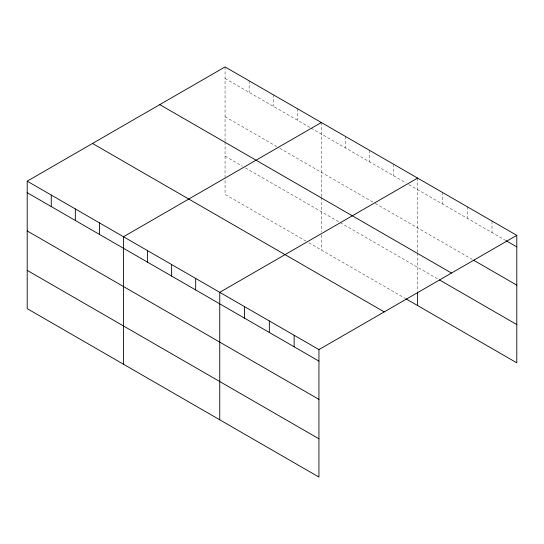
<?xml version="1.0" encoding="UTF-8"?>
<svg xmlns="http://www.w3.org/2000/svg" width="544" height="544" viewBox="0 0 544 544"><rect width="100%" height="100%" fill="white"/><g stroke="black" fill="none" stroke-linecap="round" stroke-linejoin="round"><path stroke-width="0.41" stroke-dasharray="2.72 2.04" d="M225.06 78.452L310.393 127.718M311.127 128.139L405.94 182.879M408.857 184.566L505.131 240.149M225.06 116.715L279.031 147.873M279.766 148.294L374.578 203.034M375.306 203.456L472.308 259.461M225.06 156.135L242.563 166.246M245.48 167.926L438.763 279.514M306.02 241.142L225.06 194.405L225.06 177.766M308.938 242.828L405.212 298.411M492 221.048L492 232.567M467.208 206.734L467.208 218.253M442.408 192.413L442.408 203.932M417.608 178.099L417.608 252.205M417.608 253.042L417.608 291.428M393.543 164.2L393.543 175.719M369.471 150.307L369.471 161.826M345.406 136.408L345.406 147.927M321.334 122.516L321.334 196.622M321.334 197.458L321.334 231.683M321.334 235.015L321.334 249.982M297.269 108.616L297.269 120.136M273.197 94.724L273.197 106.243M249.132 80.825L249.132 92.344M225.06 66.932L225.06 141.039M225.06 141.875L225.06 176.936"/><path stroke-width="0.82" d="M27.2 181.166L318.94 349.595L318.94 477.068L27.2 308.638L27.2 181.166L225.06 66.932L516.8 235.362L516.8 362.834L405.94 298.833M321.334 122.516L123.474 236.749L123.474 364.222M417.608 178.099L219.749 292.332L219.749 419.805M318.94 349.595L516.8 235.362M505.859 240.57L516.8 246.881M473.77 260.304L516.8 285.144M159.766 104.625L451.506 273.061M439.491 279.936L516.8 324.571M92.494 143.466L384.234 311.902M27.2 192.685L318.94 361.121M27.2 230.948L318.94 399.384M27.2 270.375L318.94 438.804M417.608 292.257L417.608 305.565M294.141 335.281L294.141 346.8M269.341 320.967L269.341 332.486M244.548 306.646L244.548 318.165M195.677 278.433L195.677 289.952M171.612 264.54L171.612 276.06M147.54 250.641L147.54 262.16M99.402 222.85L99.402 234.369M75.337 208.957L75.337 220.476M51.265 195.058L51.265 206.577"/></g></svg>
